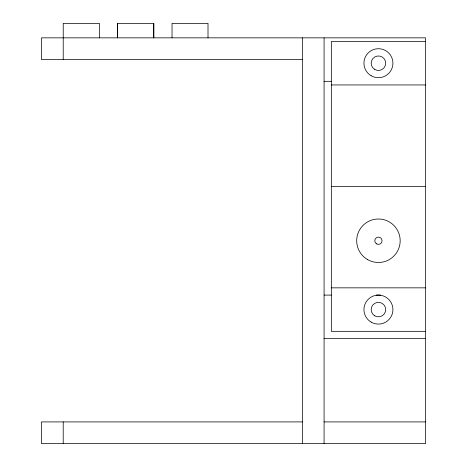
<?xml version="1.0" encoding="UTF-8"?>
<svg xmlns="http://www.w3.org/2000/svg" width="467" height="467" viewBox="0 0 467 467"><rect width="100%" height="100%" fill="white"/><g stroke="black" fill="none" stroke-linecap="round" stroke-linejoin="round"><path stroke-width="0.7" d="M425.536 41.464L331.331 41.464L331.331 331.331L425.536 331.331M302.342 59.583L41.464 59.583L41.464 37.845L425.536 37.845L425.536 443.65L41.464 443.65L41.464 421.911L302.342 421.911M324.08 81.322L331.331 81.322M331.331 84.947L425.536 84.947M331.331 186.397L425.536 186.397M331.331 287.847L425.536 287.847M324.08 295.097L331.331 295.097M376.256 295.097L380.605 295.097M324.08 338.575L425.536 338.575M324.08 421.911L425.536 421.911M324.08 37.845L324.08 443.65M302.342 37.845L302.342 443.65M208.008 37.845L208.008 23.35L172.037 23.35L172.037 37.845M153.789 37.845L153.789 23.35L117.556 23.35L117.556 37.845M153.754 23.35L153.754 37.845M117.591 23.35L117.591 37.845M99.407 37.845L99.407 23.35L63.238 23.35L63.208 59.583M63.208 421.911L63.208 443.65M374.808 69.484A7.244 7.244 0 0 0 385.678 63.208A7.244 7.244 0 0 0 374.808 56.933A7.244 7.244 0 0 0 374.808 69.484M376.618 243.885A3.625 3.625 0 0 0 382.053 240.744A3.625 3.625 0 0 0 376.618 237.61A3.625 3.625 0 0 0 376.618 243.885M374.808 315.867A7.244 7.244 0 0 0 385.678 309.586A7.244 7.244 0 0 0 374.808 303.311A7.244 7.244 0 0 0 374.808 315.867M371.183 322.142A14.495 14.495 0 0 0 392.922 309.586A14.495 14.495 0 0 0 371.183 297.035A14.495 14.495 0 0 0 371.183 322.142M371.183 75.759A14.495 14.495 0 0 0 392.922 63.208A14.495 14.495 0 0 0 371.183 50.652A14.495 14.495 0 0 0 371.183 75.759M367.564 259.576A21.739 21.739 0 0 0 400.172 240.744A21.739 21.739 0 0 0 367.564 221.918A21.739 21.739 0 0 0 367.564 259.576"/></g></svg>
